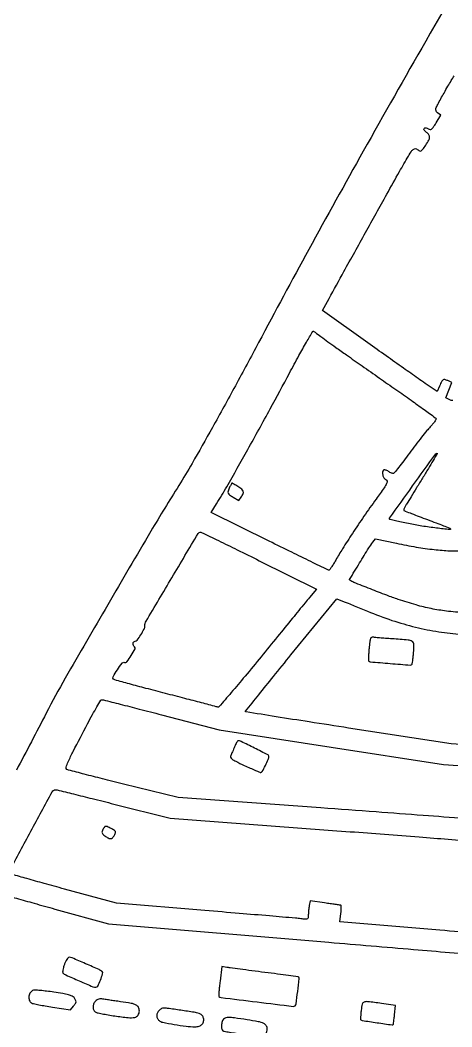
# Model space of a CAD drawing. Header units: metres. Extents: x 244 to 6504, y 133 to 4776.
# Drawn here: x 1139.4 to 1320.5, y 2975 to 3397.1 of the extents above; entities that cross this region are included whole.
import ezdxf

# ---------------------------------------------------------------- set-up
doc = ezdxf.new("R2010")
doc.units = ezdxf.units.M
doc.header["$MEASUREMENT"] = 0

msp = doc.modelspace()

# ---------------------------------------------------------------- linework, layer by layer
for points in [[(2417.15, 4385.34, 0.000003), (2246.3, 4080.82, 0.000001), (2074.73, 3775.01, 0.023956)], [(2390.74, 4302.36, -0.000001), (2436.6, 4383.87, -0.253439)], [(2985.13, 3282.36, 0.000001), (3054.44, 3256.15, 0.000001), (3117.63, 3232.25, 0.000001), (3170.61, 3212.21, 0.000007)], [(5649.78, 2908.29, -0.000001), (5592.12, 2927.27, -0.000136)], [(1770.95, 4232.21, -0.000001), (1756.31, 4203.53, -0.092463)], [(2661.8, 3304.26, -0.000001), (2697.55, 3290.75, -0.000089)], [(2356.38, 4565.48, -0.000006), (2331, 4482.37, -0.122858)], [(476.19, 4229.14, 0.000001), (459.62, 4235.08, 0.002147)], [(2166.88, 2385.74, -0.000003), (2059.01, 2428.09, -0.099946)], [(3110.93, 3253.38, 0.000013), (3012.15, 3290.74, 0.000016), (2894.73, 3335.15, 0.000013), (2769.32, 3382.57, -0.00051), (2533.81, 3471.88, -0.000503), (2297.42, 3562.08, -0.000023), (2063.26, 3651.71, -0.089134), (2058.39, 3654.65, -0.252954), (2058.24, 3655.06, -0.00055), (2059.22, 3661.9, -0.003408), (2060.39, 3669.64, -0.002087), (2061.88, 3678.76), (2065.84, 3702.46), (2077.4, 3733.66), (2088.96, 3764.86), (2106.7, 3796.48, 0.000002), (2119.15, 3818.66), (2165.06, 3900.45)], [(1593.92, 2905.57, -0.000004), (1514.48, 2912.51, -0.000011), (1436.43, 2919.33, -0.007054)], [(1818.98, 2759.08, 0.000018), (1857.04, 2862.14, 0.000008), (1895.3, 2965.72, 0.303576)], [(1986.93, 2957.13, 0.000002), (2009.06, 2948.59, 0.092301)], [(1716.95, 2894.91, -0.000001), (1705.81, 2895.88, -0.000045)], [(2910.82, 2101.23, -0.000002), (2871.64, 2116.15, -0.08954)], [(1336.17, 3399.01, -0.000059), (1355.74, 3433.27, -0.000066), (1375.3, 3467.49, -0.269055)], [(1989.74, 2610.17, -0.000005), (1937.37, 2630.58, -0.000013)], [(1340.64, 3442.07, 0.00145), (1309.54, 3388.25, 0.002326), (1283.35, 3342.13, 0.002655), (1260.46, 3300.86, 0.003212), (1239.44, 3261.89, -0.002541), (1229.71, 3243.8, -0.002742), (1220.05, 3226.27, -0.002749), (1211.53, 3211.22, -0.010448), (1205.97, 3201.97, 0.006813), (1194.27, 3182.83, 0.001812), (1176.15, 3151.99, 0.001521), (1158.35, 3121.23, 0.011614), (1150.36, 3106.55, -0.004119), (1137.83, 3082.68, -0.002727)], [(1403.11, 2922.2, -0.00005), (1359.46, 2926.04, -0.000007), (1314.6, 2930, -0.176126)], [(1320.9, 3237.66, -0.086502), (1320.48, 3237.62, -0.064635), (1319.95, 3237.73, -0.039295), (1319.36, 3237.99), (1317.97, 3238.74), (1319.23, 3241.95), (1320.5, 3245.16), (1318.8, 3245.93, 0.036924), (1317.54, 3246.4, 0.217703), (1316.86, 3246.3, 0.131851), (1316.29, 3245.67, 0.010943), (1315.34, 3243.68), (1314.29, 3241.36), (1309.32, 3244.79, -0.002348), (1306.35, 3246.86, -0.000326), (1300.22, 3251.18, -0.000374), (1292.96, 3256.31, -0.000317), (1285.3, 3261.74), (1266.24, 3275.27), (1269.01, 3280.34, -0.001298), (1275.24, 3291.68, -0.00045), (1284.29, 3308.02, -0.000421), (1293.22, 3324.08, -0.001825), (1298.56, 3333.59, -0.002322), (1302.27, 3340.07, -0.030997), (1303.79, 3342.35, -0.12437), (1304.8, 3343.15, -0.275353), (1305.74, 3343.05, 0.036154), (1306.91, 3342.29, 0.230519), (1307.59, 3342.26, 0.136178), (1308.25, 3342.79, 0.010446), (1309.57, 3344.68, 0.017242), (1310.87, 3346.8, 0.117529), (1311.2, 3347.97, 0.181837), (1310.9, 3348.91, 0.054483), (1309.82, 3350, -0.068227), (1308.93, 3350.95, -0.287259), (1308.88, 3351.7, -0.342999), (1309.5, 3351.97, -0.076519), (1310.64, 3351.48, 0.108755), (1311.39, 3351.21, 0.196518), (1312.01, 3351.38, 0.082101), (1312.7, 3352.11, 0.010069), (1313.9, 3353.97), (1315.91, 3357.24), (1314.52, 3358.21, -0.1456), (1313.87, 3359.03, -0.176593), (1313.84, 3360, -0.045893), (1314.56, 3361.68, -0.002726), (1317.25, 3366.51, -0.003242), (1318.85, 3369.32, -0.005248), (1320.26, 3371.69, -0.001265), (1321.5, 3373.73, -0.260599)], [(1424.64, 3128.2, -0.000029), (1470, 3122.11, -0.139633)], [(1325.8, 3148.64, -0.012549), (1318.23, 3149.34, -0.020321), (1311.84, 3150.36, -0.020061), (1305.5, 3151.9, -0.011841), (1298.06, 3154.22, -0.008967), (1293.19, 3155.97, -0.003234), (1286.33, 3158.62, -0.001586), (1279.4, 3161.37, -0.043935), (1277.66, 3162.25, -0.410383), (1277.59, 3162.55, -0.000338), (1281.82, 3169.54, -0.002397), (1285.66, 3175.8, -0.026249), (1287.34, 3178.22), (1288.46, 3179.66), (1297.3, 3177.78, 0.010682), (1305.56, 3176.2, 0.014031), (1313.16, 3175.13, 0.015565), (1319.68, 3174.61, 0.037471), (1324.52, 3174.73, 0.012963)], [(1424.16, 3046.01, 0.000023), (1459.75, 3043.67, 0.000128)], [(1381.2, 3089.67), (1320.25, 3093.67), (1277.22, 3100.31, -0.000378), (1260.7, 3102.87, -0.000626), (1246.76, 3105.06, -0.000027), (1234.18, 3107.06, -0.158355), (1233.97, 3107.16, -0.382089), (1233.96, 3107.34, -0.000093), (1239.48, 3114.24, -0.001517), (1245.65, 3121.9, -0.000911), (1253.01, 3130.96), (1272.27, 3154.54), (1275.39, 3153.28, -0.001042), (1277.03, 3152.61, -0.000304), (1279.55, 3151.58, -0.000306), (1282.38, 3150.42, -0.000328), (1285.15, 3149.28, 0.017497), (1295.37, 3145.46, 0.020639), (1305.29, 3142.6, 0.02159), (1314.99, 3140.67, 0.023446), (1324.56, 3139.65, -0.006185)], [(1325.93, 3062.34, 0.000076), (1308.48, 3063.66, 0.000412), (1288.72, 3065.14, 0.000258), (1265.6, 3066.83), (1205.65, 3071.19), (1182.76, 3076.83, -0.001205), (1173.92, 3079.03, -0.001894), (1166.34, 3080.97, -0.000467), (1159.72, 3082.69, -0.074561), (1159.02, 3082.99, -0.341993), (1158.69, 3083.87, -0.031383), (1159.57, 3086.18, -0.012793), (1161.67, 3090.51, -0.000962), (1167.69, 3102.08, -0.005671), (1169.77, 3105.95, -0.009008), (1171.65, 3109.21, -0.003586), (1173.3, 3111.93, -0.261938), (1173.74, 3112.18, -0.05961), (1174.35, 3112.1, -0.00021), (1181.39, 3110.32, -0.00113), (1189.37, 3108.29, -0.000708), (1198.7, 3105.87), (1222.88, 3099.58), (1269.91, 3092.27), (1316.94, 3084.97), (1376.23, 3081.03, 0.000115)], [(1134.95, 3040.4, -0.001029), (1143.86, 3057.04, -0.001162), (1152.8, 3073.58, -0.274754), (1154.23, 3074.42, -0.059396), (1154.96, 3074.34, -0.000325), (1161.82, 3072.67, -0.001412), (1169.65, 3070.74, -0.000896), (1178.76, 3068.46), (1202.34, 3062.49), (1277.82, 3056.87, -0.000687), (1306.78, 3054.67, -0.001136), (1331.23, 3052.73, -0.000065), (1353.23, 3050.92, -0.234606)], [(1331.78, 3014.19, 0.000132), (1315.46, 3015.56), (1273.57, 3019.06), (1273.99, 3022.56, 0.015649), (1274.1, 3023.91, 0.026091), (1274.1, 3025.05, 0.024388), (1274.02, 3025.9, 0.360416), (1273.81, 3026.09, -0.022361), (1273.39, 3026.13, -0.000649), (1271.61, 3026.36, -0.001307), (1269.52, 3026.64, -0.0009), (1267.15, 3026.97), (1261.09, 3027.83), (1260.7, 3025.87, 0.015328), (1260.55, 3024.98, 0.009161), (1260.42, 3023.91, 0.009168), (1260.33, 3022.84, 0.015695), (1260.3, 3021.95, -0.032173), (1260.23, 3020.73, -0.249228), (1259.91, 3020.28, -0.139282), (1259.23, 3020.15, -0.008527), (1257.16, 3020.37, 0.009173), (1254.86, 3020.61, 0.000215), (1244.04, 3021.54, 0.000476), (1231.36, 3022.6, 0.000323), (1216.92, 3023.8), (1179.82, 3026.84), (1157.96, 3032.82, -0.000835), (1149.52, 3035.15, -0.001314), (1142.28, 3037.18, -0.00031), (1135.95, 3038.98, -0.053684)], [(1131.3, 3030.8, 0.000089), (1137.85, 3028.96, 0.000423), (1145.29, 3026.87, 0.000267), (1153.98, 3024.44), (1176.51, 3018.17), (1268.92, 3010.5, -0.000322), (1304.47, 3007.52, -0.000521), (1334.7, 3004.94, -0.000063), (1361.65, 3002.61, -0.042735), (1363.1, 3002.36, -0.481459), (1363.5, 3001.44, -0.055746), (1362.06, 2999.29, -0.014814), (1358.19, 2995.01, -0.000976), (1346.67, 2983.01, 0.003235), (1336.46, 2972.29, 0.008998)]]:
    msp.add_lwpolyline(points, format="xyb")
for points in [[(1271.9, 3259.87, 0.001689), (1276.32, 3256.73, 0.000555), (1282.84, 3252.13, 0.000553), (1290.1, 3247.04, 0.000625), (1297.07, 3242.17, -0.001907), (1303.44, 3237.71, -0.003046), (1308.84, 3233.84, -0.000644), (1313.55, 3230.4, -0.149541), (1313.87, 3229.98, -0.223939), (1313.83, 3229.58, -0.019549), (1313.26, 3228.7, -0.022697), (1312.46, 3227.66, -0.01561), (1311.47, 3226.56, 0.019323), (1310.06, 3224.98, 0.004299), (1307.8, 3222.18, 0.004459), (1305.23, 3218.89, 0.004291), (1302.7, 3215.52, -0.00283), (1300.31, 3212.33, -0.004397), (1298.21, 3209.61, -0.001424), (1296.38, 3207.29, -0.134221), (1296.03, 3207.03, -0.156449), (1295.73, 3207.02, -0.029438), (1295.19, 3207.19, -0.028922), (1294.56, 3207.48, -0.022964), (1293.91, 3207.87, 0.03056), (1293.27, 3208.23, 0.04327), (1292.66, 3208.47, 0.050829), (1292.16, 3208.56, 0.220241), (1291.88, 3208.46, 0.163367), (1291.44, 3207.57, 0.092047), (1291.5, 3206.35, 0.089534), (1291.99, 3205.2, 0.142047), (1292.8, 3204.52, -0.254156), (1293.31, 3203.86, -0.155548), (1293.15, 3202.87, -0.037203), (1292.06, 3201.02, -0.002871), (1288.72, 3196.3, 0.004636), (1283.64, 3189.08, 0.004941), (1278.8, 3181.91, 0.005209), (1274.66, 3175.49, 0.013219), (1271.82, 3170.72, -0.00893), (1270.88, 3169.1, -0.013683), (1270, 3167.74, -0.008102), (1269.23, 3166.65, -0.238906), (1268.94, 3166.5, -0.113069), (1268.53, 3166.6, -0.000155), (1261.38, 3170.06, -0.001306), (1253.36, 3173.97, -0.000804), (1243.94, 3178.61), (1219.48, 3190.71), (1221.81, 3194.34, 0.01342), (1226.1, 3201.45, 0.001695), (1234.91, 3217.08, 0.002157), (1244.32, 3234.09, 0.003202), (1252.4, 3249.08, -0.003178), (1256.39, 3256.48, -0.007057), (1259.54, 3262.05, -0.002401), (1262.16, 3266.47, -0.451488), (1262.62, 3266.56, 0.009648), (1263.12, 3266.19, 0.0002), (1265.62, 3264.38, 0.000467), (1268.55, 3262.27, 0.000315)], [(1308.22, 3205.09, -0.000386), (1305.71, 3200.99, -0.000529), (1303.44, 3197.3, -0.00034), (1301.53, 3194.2, -0.006213), (1300.91, 3193.23, 0.036425), (1300.59, 3192.65, 0.055719), (1300.42, 3192.12, 0.073887), (1300.39, 3191.69, 0.237425), (1300.53, 3191.45, 0.04551), (1300.97, 3191.24, 0.000672), (1303.64, 3190.2, 0.001828), (1306.75, 3189.01, 0.001205), (1310.34, 3187.66, -0.001859), (1313.91, 3186.32, -0.002907), (1316.97, 3185.13, -0.000806), (1319.63, 3184.08, -0.102613), (1319.92, 3183.88, -0.705073), (1319.74, 3183.49, -0.004051), (1314.09, 3184.12, -0.009109), (1307.96, 3184.97, -0.01119), (1302.27, 3186, -0.002716), (1299.35, 3186.61, -0.004242), (1296.84, 3187.17, -0.001295), (1294.67, 3187.68, -0.13887), (1294.41, 3187.82, -0.36737), (1294.37, 3188.28, -0.000163), (1304.07, 3201.78, -0.000198), (1313.75, 3215.23, -0.24114), (1314.33, 3215.52, -0.578834), (1314.38, 3215.43, -0.000418), (1312.65, 3212.46, -0.002976), (1310.65, 3209.09, -0.001753)], [(1227.29, 3201.25, 0.027196), (1226.67, 3199.67, 0.16927), (1226.69, 3198.81, 0.151928), (1227.23, 3198.1, 0.020677), (1228.82, 3197.07), (1231.13, 3195.71), (1232.14, 3197.15, 0.047858), (1232.94, 3198.57, 0.181276), (1233, 3199.57, 0.154164), (1232.38, 3200.46, 0.032092), (1230.79, 3201.55, 0.003243), (1229.87, 3202.08, 0.004956), (1229.07, 3202.53, 0.001898), (1228.38, 3202.9, 0.123792), (1228.24, 3202.94, 0.262101), (1228.14, 3202.88, 0.007514), (1227.89, 3202.44, 0.013384), (1227.6, 3201.9, 0.008587)], [(1239.74, 3170.46), (1263.76, 3158.53), (1260.83, 3155.06, 0.003394), (1258.92, 3152.77, 0.000241), (1253.65, 3146.33, 0.00034), (1247.37, 3138.64, 0.000257), (1240.48, 3130.19, -0.002581), (1233.75, 3122.01, -0.004244), (1227.95, 3115.16, -0.000764), (1222.81, 3109.2, -0.313982), (1222.3, 3109.07, 0.025851), (1221.71, 3109.26, 0.000126), (1215.55, 3110.88, 0.000582), (1208.53, 3112.7, 0.000368), (1200.35, 3114.82, -0.001502), (1192.19, 3116.95, -0.002396), (1185.22, 3118.82, -0.000486), (1179.11, 3120.51, -0.119826), (1178.61, 3120.78, -0.343278), (1178.45, 3121.8, -0.019085), (1180.2, 3124.74, -0.019122), (1182.17, 3127.54, -0.332972), (1183.18, 3127.82, 0.330567), (1184.19, 3128.11, 0.021705), (1186.05, 3130.73, 0.021916), (1187.66, 3133.49, 0.394474), (1187.42, 3134.39, -0.153733), (1186.92, 3134.96, -0.127431), (1186.8, 3135.76, -0.150674), (1187.08, 3136.43, -0.221698), (1187.65, 3136.69, 0.239484), (1188.51, 3137.13, 0.017614), (1190.04, 3139.4, 0.022258), (1191.4, 3141.78, 0.117226), (1191.75, 3143.23, -0.133119), (1192.25, 3145.07, -0.000553), (1203.06, 3163.31, -0.000335), (1214.08, 3181.84, -0.255848), (1214.99, 3182.38, -0.120343), (1215.54, 3182.26, -0.000319), (1222.56, 3178.89, -0.001938), (1230.48, 3175.04, -0.001204)], [(1285.79, 3133.71, 0.005319), (1285.62, 3131.76, 0.008255), (1285.53, 3130.08, 0.003461), (1285.49, 3128.66, 0.205496), (1285.58, 3128.42, 0.176896), (1286.31, 3128.08, 0.000841), (1294.69, 3127.38, 0.000716), (1303.13, 3126.7, 0.219484), (1303.76, 3126.93, 0.156956), (1303.9, 3127.21, 0.00475), (1304.11, 3128.53, 0.008972), (1304.3, 3130.1, 0.006031), (1304.48, 3131.9, 0.025712), (1304.59, 3135.39, 0.251031), (1303.89, 3136.63, 0.122549), (1302.17, 3137.21, 0.004725), (1295.41, 3137.69, -0.003209), (1292.67, 3137.87, -0.004271), (1290.18, 3138.08, -0.003042), (1288.09, 3138.28, -0.042834), (1287.36, 3138.42, 0.233123), (1286.78, 3138.32, 0.153039), (1286.37, 3137.75, 0.050282), (1286.08, 3136.46, 0.006826)], [(1229.4, 3092.48, -0.004071), (1228.95, 3091.44, -0.003696), (1228.48, 3090.37, -0.0037), (1228.05, 3089.43, -0.011866), (1227.74, 3088.81, 0.233518), (1227.71, 3088.05, 0.128528), (1228.32, 3087.31, 0.042708), (1229.86, 3086.38, 0.005249), (1233.43, 3084.67, 0.003631), (1235.9, 3083.53, 0.005359), (1238.08, 3082.58, 0.002605), (1239.94, 3081.8, 0.098004), (1240.39, 3081.71, 0.275423), (1240.97, 3082.06, 0.008707), (1242.3, 3084.62, 0.013913), (1243.47, 3087.16, 0.101669), (1243.74, 3088.47, 0.282013), (1243.41, 3089.01, 0.001532), (1237.67, 3091.91, 0.002905), (1232.13, 3094.65, 0.113877), (1230.8, 3094.96, 0.255831), (1230.61, 3094.85, 0.013353), (1230.23, 3094.23, 0.018399), (1229.82, 3093.43, 0.01207)], [(1174.13, 3057.76, 0.046542), (1173.79, 3056.95, 0.151587), (1173.79, 3056.37, 0.12688), (1174.12, 3055.83, 0.028508), (1174.94, 3055.13, 0.036514), (1176.3, 3054.23, 0.131058), (1177.31, 3053.97, 0.183057), (1178.11, 3054.28, 0.086089), (1178.8, 3055.17, 0.025428), (1179.35, 3056.34, 0.199821), (1179.35, 3056.92, 0.159969), (1178.93, 3057.4, 0.014966), (1177.53, 3058.18, 0.010095), (1175.89, 3058.99, 0.140686), (1175.24, 3059.09, 0.214607), (1174.77, 3058.8, 0.027906)], [(1157.97, 3001.17, 0.020583), (1157.57, 2999.96, 0.029833), (1157.32, 2998.87, 0.030084), (1157.23, 2997.99, 0.221106), (1157.39, 2997.61, 0.081056), (1158.58, 2996.82, 0.002271), (1164.22, 2994.33, 0.001886), (1169.97, 2991.86, 0.101967), (1171.13, 2991.62, 0.281959), (1171.96, 2992.14, 0.021415), (1173.11, 2994.67, 0.02132), (1174.03, 2997.28, 0.288666), (1173.78, 2998.21, 0.08137), (1172.53, 2999.03, 0.002513), (1166.9, 3001.51, 0.002125), (1161.18, 3003.96, 0.100492), (1159.95, 3004.21, 0.219808), (1159.57, 3004.03, 0.031917), (1159.03, 3003.32, 0.0312), (1158.48, 3002.33, 0.022038)], [(1223.28, 2994.24, 0.005299), (1223, 2991.88, 0.008265), (1222.81, 2989.84, 0.003383), (1222.7, 2988.11, 0.21449), (1222.8, 2987.83, 0.166689), (1223.74, 2987.37, 0.0004), (1238.83, 2985.49, 0.000312), (1254.03, 2983.62, 0.230788), (1254.77, 2983.87, 0.164245), (1255.16, 2984.66, 0.002383), (1255.84, 2989.92, 0.001835), (1256.49, 2995.26, 0.238765), (1256.27, 2995.86, 0.153259), (1256.02, 2995.98, 0.000372), (1251.99, 2996.55, 0.002324), (1247.44, 2997.18, 0.001439), (1242.09, 2997.87, -0.000634), (1236.61, 2998.57, -0.000857), (1231.66, 2999.22, -0.000575), (1227.5, 2999.77, -0.009428), (1226.12, 2999.99), (1224.06, 3000.35)], [(1144.98, 2990.4, 0.162016), (1143.73, 2989.48, 0.119165), (1143.08, 2987.86, 0.124473), (1143.26, 2986.19, 0.183755), (1144.22, 2985.08, 0.068661), (1145.02, 2984.79, 0.005252), (1147.27, 2984.32, 0.007135), (1149.98, 2983.82, 0.005377), (1152.97, 2983.34), (1160.56, 2982.23), (1161.75, 2983.68, 0.021754), (1162.61, 2984.85, 0.129152), (1162.85, 2985.55, 0.147586), (1162.7, 2986.24, 0.031298), (1162.03, 2987.29, 0.131705), (1161.23, 2987.94, 0.037493), (1159.69, 2988.48, 0.024106), (1157.31, 2989.01, 0.006646), (1153.53, 2989.6, 0.005194), (1150.54, 2990, 0.007337), (1147.88, 2990.29, 0.004531), (1145.64, 2990.48, 0.096679)], [(1170.97, 2985.75, 0.102017), (1170.23, 2984.62, 0.103454), (1170, 2983.3, 0.111105), (1170.32, 2982.07, 0.13418), (1171.12, 2981.19, 0.088539), (1171.68, 2980.97, 0.003744), (1173.79, 2980.54, 0.006341), (1176.31, 2980.08, 0.004458), (1179.15, 2979.63, 0.011332), (1184.7, 2978.92, 0.074739), (1187.49, 2979.04, 0.191575), (1188.88, 2979.94, 0.156146), (1189.42, 2981.65, 0.113248), (1189.06, 2983.21, 0.166091), (1188.08, 2984.21, 0.071919), (1186.02, 2984.89, 0.009574), (1181.48, 2985.6, -0.00171), (1179.19, 2985.92, -0.001879), (1176.98, 2986.24, -0.001751), (1175.09, 2986.54, -0.009504), (1174.07, 2986.72, 0.053119), (1173.19, 2986.8, 0.071529), (1172.4, 2986.67, 0.070621), (1171.67, 2986.32, 0.050229)], [(1282.46, 2981.99, 0.008632), (1282.31, 2980.56, 0.012889), (1282.23, 2979.3, 0.007868), (1282.21, 2978.26, 0.200665), (1282.31, 2978.01, 0.160514), (1282.88, 2977.72, 0.00083), (1289.13, 2976.79, 0.000647), (1295.46, 2975.88, 0.222819), (1295.91, 2976.01, 0.174201), (1295.98, 2976.15, 0.001757), (1296.15, 2977.28, 0.005443), (1296.32, 2978.59, 0.003473), (1296.49, 2980.12), (1296.9, 2984.07), (1290.95, 2984.87, 0.003979), (1285.2, 2985.59, 0.111414), (1283.71, 2985.43, 0.256098), (1282.94, 2984.59, 0.029079)], [(1197.75, 2981.97, 0.088164), (1197.01, 2980.91, 0.108351), (1196.75, 2979.74, 0.114229), (1197.01, 2978.61, 0.106667), (1197.74, 2977.68, 0.123207), (1199.23, 2976.96, 0.007658), (1204.07, 2976.05, 0.012317), (1209.03, 2975.31, 0.029172), (1212.75, 2975.07, 0.081645), (1214.53, 2975.36, 0.132088), (1215.8, 2976.19, 0.147735), (1216.39, 2977.47, 0.111983), (1216.26, 2979.03, 0.135372), (1215.62, 2980, 0.105416), (1214.52, 2980.63, 0.036141), (1212.36, 2981.14, 0.003194), (1206.82, 2982, 0.001558), (1201.25, 2982.81, 0.036258), (1199.65, 2982.92, 0.124172), (1198.7, 2982.68, 0.072099)], [(1224.67, 2978.24, 0.136736), (1224.11, 2977.25, 0.052474), (1223.89, 2975.68, 0.052368), (1224, 2974.16, 0.213159), (1224.51, 2973.42, 0.092996), (1225.01, 2973.23, 0.002575), (1227.29, 2972.82, 0.005212), (1229.99, 2972.38, 0.003545), (1233.07, 2971.93, 0.009815), (1238.7, 2971.26, 0.07727), (1241.31, 2971.41, 0.206332), (1242.59, 2972.32, 0.13748), (1243.08, 2974.07, 0.139051), (1242.67, 2975.51, 0.146527), (1241.57, 2976.5, 0.062491), (1239.31, 2977.22, 0.009362), (1234.59, 2978.02, 0.003092), (1229.28, 2978.79, 0.028712), (1226.97, 2978.97, 0.073855), (1225.63, 2978.8, 0.128809)]]:
    msp.add_lwpolyline(points, format="xyb", close=True)

doc.saveas('drawing.dxf')
